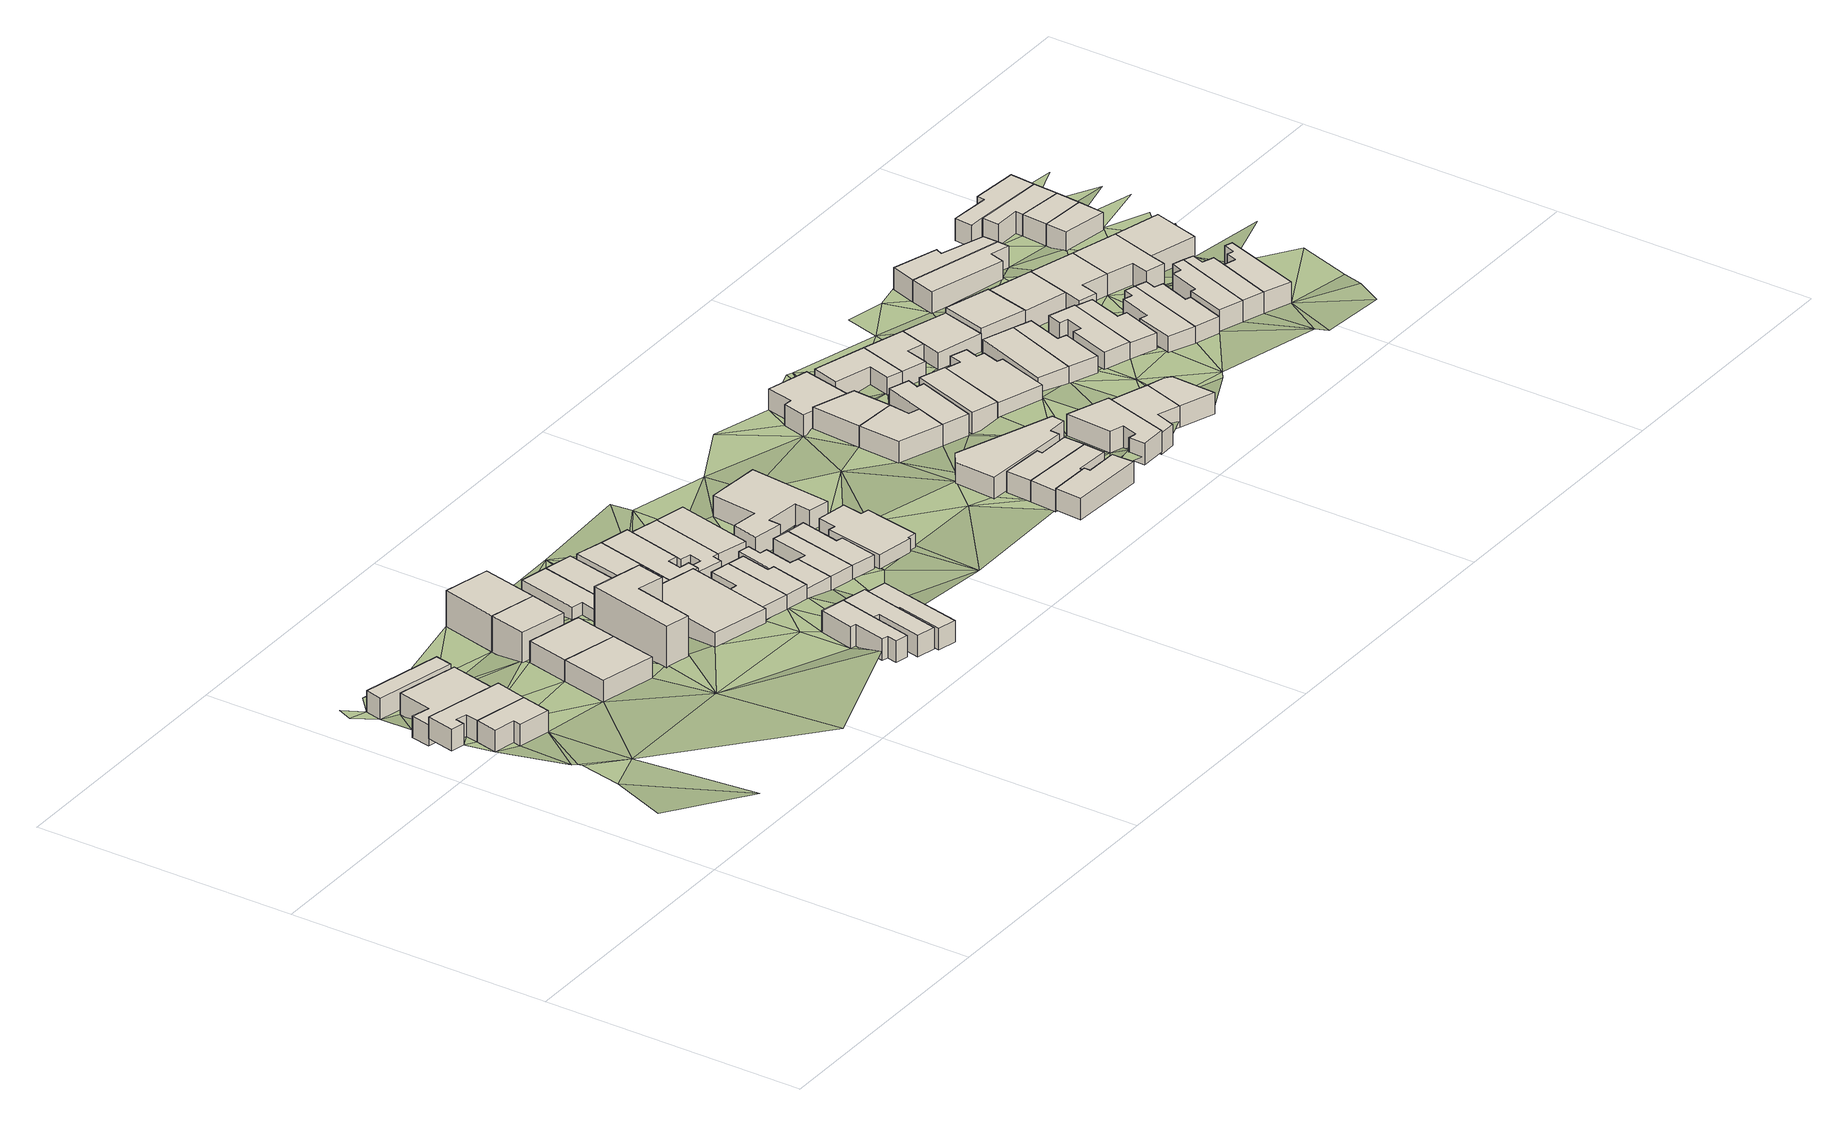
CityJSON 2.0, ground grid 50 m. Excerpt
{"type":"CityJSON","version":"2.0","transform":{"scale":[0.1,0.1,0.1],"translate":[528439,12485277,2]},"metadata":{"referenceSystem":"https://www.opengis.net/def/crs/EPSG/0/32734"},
"CityObjects":{
"building1":{"type":"Building","attributes":{"address":"Victoria Walk Woodstock 7915 Cape Town","building":"house","building:levels":1,"building_height":4.1,"plus_code":"4FRW3C9X+QFF","ground_height":21.72,"roof_height":25.82},"geometry":[{"type":"Solid","lod":"1","boundaries":[[[[0,1,2,3]],[[1,4,5,2]],[[4,6,7,5]],[[6,8,9,7]],[[8,10,11,9]],[[10,0,3,11]],[[3,2,5,7,9,11]],[[10,8,6,4,1,0]]]]}]},
"building2":{"type":"Building","attributes":{"address":"14 Victoria Walk Woodstock 7915 Cape Town","building":"house","building:levels":1,"building_height":4.1,"plus_code":"4FRW3C9X+QFV","ground_height":21.72,"roof_height":25.82},"geometry":[{"type":"Solid","lod":"1","boundaries":[[[[12,13,14,15]],[[13,16,17,14]],[[16,18,19,17]],[[18,20,21,19]],[[20,22,23,21]],[[22,0,3,23]],[[0,10,11,3]],[[10,12,15,11]],[[15,14,17,19,21,23,3,11]],[[10,0,22,20,18,16,13,12]]]]}]},
"building3":{"type":"Building","attributes":{"address":"12 Victoria Walk Woodstock 7915 Cape Town","building":"house","building:levels":1,"building_height":4.1,"plus_code":"4FRW3C9X+RFG","ground_height":20.21,"roof_height":24.31},"geometry":[{"type":"Solid","lod":"1","boundaries":[[[[24,25,26,27]],[[25,28,29,26]],[[28,30,31,29]],[[30,32,33,31]],[[32,34,35,33]],[[34,24,27,35]],[[27,26,29,31,33,35]],[[34,32,30,28,25,24]]]]}]},
"building4":{"type":"Building","attributes":{"building":"garage","building:levels":1,"building_height":4.1,"plus_code":"4FRW3C9X+VF4","ground_height":20.21,"roof_height":24.31},"geometry":[{"type":"Solid","lod":"1","boundaries":[[[[36,37,38,39]],[[37,40,41,38]],[[40,42,43,41]],[[42,36,39,43]],[[39,38,41,43]],[[42,40,37,36]]]]}]},
"building5":{"type":"Building","attributes":{"address":"15 Victoria Walk Woodstock Cape Town","building":"house","building:levels":1,"building_height":4.1,"plus_code":"4FRW3C9X+QH7","ground_height":21.55,"roof_height":25.65},"geometry":[{"type":"Solid","lod":"1","boundaries":[[[[44,45,46,47]],[[45,48,49,46]],[[48,50,51,49]],[[50,44,47,51]],[[47,46,49,51]],[[50,48,45,44]]]]}]},
"building6":{"type":"Building","attributes":{"address":"13 Victoria Walk Woodstock Cape Town","building":"house","building:levels":1,"building_height":4.1,"plus_code":"4FRW3C9X+QHW","ground_height":21.55,"roof_height":25.65},"geometry":[{"type":"Solid","lod":"1","boundaries":[[[[45,44,47,46]],[[44,52,53,47]],[[52,54,55,53]],[[54,45,46,55]],[[46,47,53,55]],[[54,52,44,45]]]]}]},
"building7":{"type":"Building","attributes":{"address":"11 Victoria Walk Woodstock Cape Town","building":"house","building:levels":2,"building_height":6.9,"plus_code":"4FRW3C9X+RHG","ground_height":20.07,"roof_height":26.97},"geometry":[{"type":"Solid","lod":"1","boundaries":[[[[56,57,58,59]],[[57,60,61,58]],[[60,62,63,61]],[[62,56,59,63]],[[59,58,61,63]],[[62,60,57,56]]]]}]},
"building8":{"type":"Building","attributes":{"address":"9 Victoria Walk Woodstock Cape Town","building":"house","building:levels":2,"building_height":6.9,"plus_code":"4FRW3C9X+VH5","ground_height":20.07,"roof_height":26.97},"geometry":[{"type":"Solid","lod":"1","boundaries":[[[[57,56,59,58]],[[56,64,65,59]],[[64,66,67,65]],[[66,57,58,67]],[[58,59,65,67]],[[66,64,56,57]]]]}]},
"building9":{"type":"Building","attributes":{"building":"yes","building:levels":3,"building_height":9.7,"plus_code":"4FRW3C9X+QJ2","ground_height":20.78,"roof_height":30.48},"geometry":[{"type":"Solid","lod":"1","boundaries":[[[[68,69,70,71]],[[69,72,73,70]],[[72,74,75,73]],[[74,76,77,75]],[[76,78,79,77]],[[78,68,71,79]],[[71,70,73,75,77,79]],[[78,76,74,72,69,68]]]]}]},
"building10":{"type":"Building","attributes":{"address":"18 Clarence Street Woodstock Cape Town","building":"house","building:levels":1,"building_height":4.1,"plus_code":"4FRW3C9X+RJQ","ground_height":19.46,"roof_height":23.56},"geometry":[{"type":"Solid","lod":"1","boundaries":[[[[80,81,82,83]],[[81,84,85,82]],[[84,86,87,85]],[[86,88,89,87]],[[88,90,91,89]],[[90,80,83,91]],[[83,82,85,87,89,91]],[[90,88,86,84,81,80]]]]}]},
"building11":{"type":"Building","attributes":{"address":"32 Barton Street Woodstock Cape Town","building":"house","building:levels":1,"building_height":4.1,"plus_code":"4FRW3C9X+MP2","ground_height":22.44,"roof_height":26.54},"geometry":[{"type":"Solid","lod":"1","boundaries":[[[[92,93,94,95]],[[93,96,97,94]],[[96,98,99,97]],[[98,100,101,99]],[[100,102,103,101]],[[102,104,105,103]],[[104,106,107,105]],[[106,108,109,107]],[[108,92,95,109]],[[95,94,97,99,101,103,105,107,109]],[[108,106,104,102,100,98,96,93,92]]]]}]},
"building12":{"type":"Building","attributes":{"building":"yes","building:levels":1,"building_height":4.1,"plus_code":"4FRW3C9X+QM8","ground_height":20.78,"roof_height":24.88},"geometry":[{"type":"Solid","lod":"1","boundaries":[[[[110,111,112,113]],[[111,114,115,112]],[[114,116,117,115]],[[116,118,119,117]],[[118,120,121,119]],[[120,110,113,121]],[[113,112,115,117,119,121]],[[120,118,116,114,111,110]]]]}]},
"building13":{"type":"Building","attributes":{"address":"34 Barton Street Woodstock Cape Town","building":"house","building:levels":1,"building_height":4.1,"plus_code":"4FRW3C9X+JPM","ground_height":22.44,"roof_height":26.54},"geometry":[{"type":"Solid","lod":"1","boundaries":[[[[122,92,95,123]],[[92,108,109,95]],[[108,124,125,109]],[[124,126,127,125]],[[126,128,129,127]],[[128,130,131,129]],[[130,122,123,131]],[[123,95,109,125,127,129,131]],[[130,128,126,124,108,92,122]]]]}]},
"building14":{"type":"Building","attributes":{"address":"16 Clarence Street Woodstock Cape Town","building":"house","building:levels":1,"building_height":4.1,"plus_code":"4FRW3C9X+RMF","ground_height":19.46,"roof_height":23.56},"geometry":[{"type":"Solid","lod":"1","boundaries":[[[[80,90,91,83]],[[90,132,133,91]],[[132,134,135,133]],[[134,136,137,135]],[[136,138,139,137]],[[138,80,83,139]],[[83,91,133,135,137,139]],[[138,136,134,132,90,80]]]]}]},
"building15":{"type":"Building","attributes":{"address":"23 Barton Street Woodstock Cape Town","building":"house","building:levels":1,"building_height":4.1,"plus_code":"4FRW3C9X+PPJ","ground_height":20.78,"roof_height":24.88},"geometry":[{"type":"Solid","lod":"1","boundaries":[[[[140,141,142,143]],[[141,144,145,142]],[[144,110,113,145]],[[110,120,121,113]],[[120,146,147,121]],[[146,140,143,147]],[[143,142,145,113,121,147]],[[146,120,110,144,141,140]]]]}]},
"building16":{"type":"Building","attributes":{"address":"36 Barton Street Woodstock Cape Town","building":"house","building:levels":1,"building_height":4.1,"plus_code":"4FRW3C9X+JPG","ground_height":21.69,"roof_height":25.79},"geometry":[{"type":"Solid","lod":"1","boundaries":[[[[148,149,150,151]],[[149,152,153,150]],[[152,154,155,153]],[[154,156,157,155]],[[156,158,159,157]],[[158,148,151,159]],[[151,150,153,155,157,159]],[[158,156,154,152,149,148]]]]}]},
"building17":{"type":"Building","attributes":{"address":"14 Clarence Street Woodstock Cape Town","building":"house","building:levels":1,"building_height":4.1,"plus_code":"4FRW3C9X+RMH","ground_height":19.46,"roof_height":23.56},"geometry":[{"type":"Solid","lod":"1","boundaries":[[[[160,161,162,163]],[[161,164,165,162]],[[164,166,167,165]],[[166,168,169,167]],[[168,170,171,169]],[[170,172,173,171]],[[172,174,175,173]],[[174,160,163,175]],[[163,162,165,167,169,171,173,175]],[[174,172,170,168,166,164,161,160]]]]}]},
"building18":{"type":"Building","attributes":{"address":"25 Barton Street Woodstock Cape Town","building":"house","building:levels":1,"building_height":4.1,"plus_code":"4FRW3C9X+PPG","ground_height":20.78,"roof_height":24.88},"geometry":[{"type":"Solid","lod":"1","boundaries":[[[[176,177,178,179]],[[177,180,181,178]],[[180,140,143,181]],[[140,146,147,143]],[[146,182,183,147]],[[182,176,179,183]],[[179,178,181,143,147,183]],[[182,146,140,180,177,176]]]]}]},
"building19":{"type":"Building","attributes":{"address":"12 Clarence Street Woodstock Cape Town","building":"house","building:levels":1,"building_height":4.1,"plus_code":"4FRW3C9X+RP7","ground_height":19.46,"roof_height":23.56},"geometry":[{"type":"Solid","lod":"1","boundaries":[[[[160,174,175,163]],[[174,184,185,175]],[[184,186,187,185]],[[186,188,189,187]],[[188,190,191,189]],[[190,192,193,191]],[[192,194,195,193]],[[194,160,163,195]],[[163,175,185,187,189,191,193,195]],[[194,192,190,188,186,184,174,160]]]]}]},
"building20":{"type":"Building","attributes":{"address":"27 Barton Street Woodstock Cape Town","building":"house","building:levels":1,"building_height":4.1,"plus_code":"4FRW3C9X+PPQ","ground_height":19.94,"roof_height":24.04},"geometry":[{"type":"Solid","lod":"1","boundaries":[[[[196,197,198,199]],[[197,200,201,198]],[[200,202,203,201]],[[202,204,205,203]],[[204,206,207,205]],[[206,208,209,207]],[[208,210,211,209]],[[210,212,213,211]],[[212,196,199,213]],[[199,198,201,203,205,207,209,211,213]],[[212,210,208,206,204,202,200,197,196]]]]}]},
"building21":{"type":"Building","attributes":{"address":"10 Clarence Street Woodstock Cape Town","building":"house","building:levels":1,"building_height":4.1,"plus_code":"4FRW3C9X+RP9","ground_height":18.64,"roof_height":22.74},"geometry":[{"type":"Solid","lod":"1","boundaries":[[[[214,215,216,217]],[[215,218,219,216]],[[218,220,221,219]],[[220,222,223,221]],[[222,224,225,223]],[[224,226,227,225]],[[226,228,229,227]],[[228,230,231,229]],[[230,232,233,231]],[[232,214,217,233]],[[217,216,219,221,223,225,227,229,231,233]],[[232,230,228,226,224,222,220,218,215,214]]]]}]},
"building22":{"type":"Building","attributes":{"address":"29 Barton Street Woodstock Cape Town","building":"house","building:levels":1,"building_height":4.1,"plus_code":"4FRW3C9X+PQ7","ground_height":19.94,"roof_height":24.04},"geometry":[{"type":"Solid","lod":"1","boundaries":[[[[234,235,236,237]],[[235,238,239,236]],[[238,196,199,239]],[[196,212,213,199]],[[212,240,241,213]],[[240,234,237,241]],[[237,236,239,199,213,241]],[[240,212,196,238,235,234]]]]}]},
"building23":{"type":"Building","attributes":{"address":"31 Barton Street Woodstock Cape Town","building":"house","building:levels":1,"building_height":4.1,"plus_code":"4FRW3C9X+PQQ","ground_height":19.94,"roof_height":24.04},"geometry":[{"type":"Solid","lod":"1","boundaries":[[[[234,240,241,237]],[[240,242,243,241]],[[242,244,245,243]],[[244,246,247,245]],[[246,248,249,247]],[[248,234,237,249]],[[237,241,243,245,247,249]],[[248,246,244,242,240,234]]]]}]},
"building24":{"type":"Building","attributes":{"address":"8 Clarence Street Woodstock Cape Town","building":"house","building:levels":1,"building_height":4.1,"plus_code":"4FRW3C9X+RQ3","ground_height":18.64,"roof_height":22.74},"geometry":[{"type":"Solid","lod":"1","boundaries":[[[[214,232,233,217]],[[232,250,251,233]],[[250,252,253,251]],[[252,214,217,253]],[[217,233,251,253]],[[252,250,232,214]]]]}]},
"building25":{"type":"Building","attributes":{"address":"12 Mountain Road Woodstock Cape Town","building":"house","building:levels":1,"building_height":4.1,"plus_code":"4FRW3C9X+PR3","ground_height":19.94,"roof_height":24.04},"geometry":[{"type":"Solid","lod":"1","boundaries":[[[[254,255,256,257]],[[255,258,259,256]],[[258,260,261,259]],[[260,262,263,261]],[[262,264,265,263]],[[264,266,267,265]],[[266,268,269,267]],[[268,270,271,269]],[[270,272,273,271]],[[272,254,257,273]],[[257,256,259,261,263,265,267,269,271,273]],[[272,270,268,266,264,262,260,258,255,254]]]]}]},
"building26":{"type":"Building","attributes":{"address":"6 Clarence Street Woodstock Cape Town","building":"house","building:levels":1,"building_height":4.1,"plus_code":"4FRW3C9X+QRM","ground_height":19.94,"roof_height":24.04},"geometry":[{"type":"Solid","lod":"1","boundaries":[[[[274,275,276,277]],[[275,278,279,276]],[[278,280,281,279]],[[280,282,283,281]],[[282,284,285,283]],[[284,286,287,285]],[[286,288,289,287]],[[288,290,291,289]],[[290,292,293,291]],[[292,274,277,293]],[[277,276,279,281,283,285,287,289,291,293]],[[292,290,288,286,284,282,280,278,275,274]]]]}]},
"building27":{"type":"Building","attributes":{"address":"31 Mountain Road Woodstock Cape Town","building":"house","building:levels":1,"building_height":4.1,"plus_code":"4FRW3C9X+JXC","ground_height":21.46,"roof_height":25.56},"geometry":[{"type":"Solid","lod":"1","boundaries":[[[[294,295,296,297]],[[295,298,299,296]],[[298,300,301,299]],[[300,302,303,301]],[[302,304,305,303]],[[304,294,297,305]],[[297,296,299,301,303,305]],[[304,302,300,298,295,294]]]]}]},
"building28":{"type":"Building","attributes":{"address":"29 Mountain Road Woodstock Cape Town","building":"house","building:levels":1,"building_height":4.1,"plus_code":"4FRW3C9X+JXV","ground_height":21.05,"roof_height":25.15},"geometry":[{"type":"Solid","lod":"1","boundaries":[[[[306,307,308,309]],[[307,310,311,308]],[[310,312,313,311]],[[312,314,315,313]],[[314,316,317,315]],[[316,306,309,317]],[[309,308,311,313,315,317]],[[316,314,312,310,307,306]]]]}]},
"building29":{"type":"Building","attributes":{"address":"27 Mountain Road Woodstock Cape Town","building":"house","building:levels":1,"building_height":4.1,"plus_code":"4FRW3C9X+MX7","ground_height":21.05,"roof_height":25.15},"geometry":[{"type":"Solid","lod":"1","boundaries":[[[[316,314,315,317]],[[314,318,319,315]],[[318,320,321,319]],[[320,322,323,321]],[[322,324,325,323]],[[324,316,317,325]],[[317,315,319,321,323,325]],[[324,322,320,318,314,316]]]]}]},
"building30":{"type":"Building","attributes":{"address":"25 Mountain Road Woodstock Cape Town","building":"retail","building:levels":1,"building_height":4.1,"plus_code":"4FRW3C9X+MXR","ground_height":21.05,"roof_height":25.15},"geometry":[{"type":"Solid","lod":"1","boundaries":[[[[326,327,328,329]],[[327,330,331,328]],[[330,332,333,331]],[[332,334,335,333]],[[334,336,337,335]],[[336,338,339,337]],[[338,326,329,339]],[[329,328,331,333,335,337,339]],[[338,336,334,332,330,327,326]]]]}]},
"building31":{"type":"Building","attributes":{"building":"house","building:levels":1,"building_height":4.1,"plus_code":"4FRW3C9X+QX2","ground_height":19.54,"roof_height":23.64},"geometry":[{"type":"Solid","lod":"1","boundaries":[[[[340,341,342,343]],[[341,344,345,342]],[[344,346,347,345]],[[346,348,349,347]],[[348,350,351,349]],[[350,340,343,351]],[[343,342,345,347,349,351]],[[350,348,346,344,341,340]]]]}]},
"building32":{"type":"Building","attributes":{"address":"15 Mountain Road Woodstock Cape Town","building":"house","building:levels":1,"building_height":4.1,"plus_code":"4FRW3C9X+QXR","ground_height":19.54,"roof_height":23.64},"geometry":[{"type":"Solid","lod":"1","boundaries":[[[[344,352,353,345]],[[352,354,355,353]],[[354,346,347,355]],[[346,344,345,347]],[[345,353,355,347]],[[346,354,352,344]]]]}]},
"building33":{"type":"Building","attributes":{"address":"13 Mountain Road Woodstock Cape Town","building":"house","building:levels":1,"building_height":4.1,"plus_code":"4FRW3C9X+RXF","ground_height":18.32,"roof_height":22.42},"geometry":[{"type":"Solid","lod":"1","boundaries":[[[[356,357,358,359]],[[357,360,361,358]],[[360,362,363,361]],[[362,364,365,363]],[[364,366,367,365]],[[366,356,359,367]],[[359,358,361,363,365,367]],[[366,364,362,360,357,356]]]]}]},
"building34":{"type":"Building","attributes":{"address":"Cape Town","building":"house","building:levels":1,"building_height":4.1,"plus_code":"4FRW3F92+Q26","ground_height":19.54,"roof_height":23.64},"geometry":[{"type":"Solid","lod":"1","boundaries":[[[[350,368,369,351]],[[368,370,371,369]],[[370,372,373,371]],[[372,374,375,373]],[[374,376,377,375]],[[376,340,343,377]],[[340,350,351,343]],[[351,369,371,373,375,377,343]],[[340,376,374,372,370,368,350]]]]}]},
"building35":{"type":"Building","attributes":{"address":"12 Dundonald Street Woodstock Cape Town","building":"house","building:levels":1,"building_height":4.1,"plus_code":"4FRW3F92+M25","ground_height":21.05,"roof_height":25.15},"geometry":[{"type":"Solid","lod":"1","boundaries":[[[[378,379,380,381]],[[379,382,383,380]],[[382,384,385,383]],[[384,386,387,385]],[[386,388,389,387]],[[388,390,391,389]],[[390,392,393,391]],[[392,378,381,393]],[[381,380,383,385,387,389,391,393]],[[392,390,388,386,384,382,379,378]]]]}]},
"building36":{"type":"Building","attributes":{"address":"Cape Town","building":"house","building:levels":1,"building_height":4.1,"plus_code":"4FRW3F92+Q23","ground_height":19.54,"roof_height":23.64},"geometry":[{"type":"Solid","lod":"1","boundaries":[[[[394,395,396,397]],[[395,398,399,396]],[[398,400,401,399]],[[400,394,397,401]],[[397,396,399,401]],[[400,398,395,394]]]]}]},
"building37":{"type":"Building","attributes":{"address":"14 Dundonald Street Woodstock Cape Town","building":"house","building:levels":1,"building_height":4.1,"plus_code":"4FRW3F92+J3V","ground_height":20.57,"roof_height":24.67},"geometry":[{"type":"Solid","lod":"1","boundaries":[[[[402,403,404,405]],[[403,406,407,404]],[[406,408,409,407]],[[408,410,411,409]],[[410,412,413,411]],[[412,402,405,413]],[[405,404,407,409,411,413]],[[412,410,408,406,403,402]]]]}]},
"building38":{"type":"Building","attributes":{"address":"15 Carey Street Woodstock Cape Town","building":"house","building:levels":1,"building_height":4.1,"plus_code":"4FRW3F92+R2F","ground_height":18.37,"roof_height":22.47},"geometry":[{"type":"Solid","lod":"1","boundaries":[[[[414,415,416,417]],[[415,418,419,416]],[[418,420,421,419]],[[420,422,423,421]],[[422,424,425,423]],[[424,414,417,425]],[[417,416,419,421,423,425]],[[424,422,420,418,415,414]]]]}]},
"building39":{"type":"Building","attributes":{"address":"Cape Town","building":"house","building:levels":1,"building_height":4.1,"plus_code":"4FRW3F92+P2Q","ground_height":19.34,"roof_height":23.44},"geometry":[{"type":"Solid","lod":"1","boundaries":[[[[426,427,428,429]],[[427,430,431,428]],[[430,432,433,431]],[[432,434,435,433]],[[434,436,437,435]],[[436,438,439,437]],[[438,440,441,439]],[[440,442,443,441]],[[442,444,445,443]],[[444,426,429,445]],[[429,428,431,433,435,437,439,441,443,445]],[[444,442,440,438,436,434,432,430,427,426]]]]}]},
"building40":{"type":"Building","attributes":{"address":"16 Dundonald Street Woodstock Cape Town","building":"house","building:levels":1,"building_height":4.1,"plus_code":"4FRW3F92+J3X","ground_height":20.57,"roof_height":24.67},"geometry":[{"type":"Solid","lod":"1","boundaries":[[[[412,410,411,413]],[[410,446,447,411]],[[446,448,449,447]],[[448,450,451,449]],[[450,412,413,451]],[[413,411,447,449,451]],[[450,448,446,410,412]]]]}]},
"building41":{"type":"Building","attributes":{"address":"13 Carey Street Woodstock Cape Town","building":"house","building:levels":1,"building_height":4.1,"plus_code":"4FRW3F92+R36","ground_height":18.31,"roof_height":22.41},"geometry":[{"type":"Solid","lod":"1","boundaries":[[[[452,414,417,453]],[[414,424,425,417]],[[424,454,455,425]],[[454,456,457,455]],[[456,458,459,457]],[[458,452,453,459]],[[453,417,425,455,457,459]],[[458,456,454,424,414,452]]]]}]},
"building42":{"type":"Building","attributes":{"address":"Dundonald Street Woodstock Cape Town","building":"house","building:levels":1,"building_height":4.1,"plus_code":"4FRW3F92+P3X","ground_height":19.34,"roof_height":23.44},"geometry":[{"type":"Solid","lod":"1","boundaries":[[[[460,461,462,463]],[[461,464,465,462]],[[464,466,467,465]],[[466,460,463,467]],[[463,462,465,467]],[[466,464,461,460]]]]}]},
"building43":{"type":"Building","attributes":{"address":"11 Carey Street Woodstock Cape Town","building":"house","building:levels":1,"building_height":4.1,"plus_code":"4FRW3F92+Q3X","ground_height":18.31,"roof_height":22.41},"geometry":[{"type":"Solid","lod":"1","boundaries":[[[[468,452,453,469]],[[452,458,459,453]],[[458,470,471,459]],[[470,472,473,471]],[[472,468,469,473]],[[469,453,459,471,473]],[[472,470,458,452,468]]]]}]},
"building44":{"type":"Building","attributes":{"address":"Dundonald Street Woodstock Cape Town","building":"house","building:levels":1,"building_height":4.1,"plus_code":"4FRW3F92+P4M","ground_height":19.34,"roof_height":23.44},"geometry":[{"type":"Solid","lod":"1","boundaries":[[[[466,474,475,467]],[[474,476,477,475]],[[476,478,479,477]],[[478,480,481,479]],[[480,460,463,481]],[[460,466,467,463]],[[467,475,477,479,481,463]],[[460,480,478,476,474,466]]]]}]},
"building45":{"type":"Building","attributes":{"address":"17 Dundonald Street Woodstock Cape Town","building":"house","building:levels":1,"building_height":4.1,"plus_code":"4FRW3F92+P49","ground_height":19.34,"roof_height":23.44},"geometry":[{"type":"Solid","lod":"1","boundaries":[[[[482,483,484,485]],[[483,486,487,484]],[[486,488,489,487]],[[488,490,491,489]],[[490,492,493,491]],[[492,494,495,493]],[[494,496,497,495]],[[496,482,485,497]],[[485,484,487,489,491,493,495,497]],[[496,494,492,490,488,486,483,482]]]]}]},
"building46":{"type":"Building","attributes":{"address":"9 Carey Street Woodstock Cape Town","building":"house","building:levels":1,"building_height":4.1,"plus_code":"4FRW3F92+Q4W","ground_height":19.34,"roof_height":23.44},"geometry":[{"type":"Solid","lod":"1","boundaries":[[[[498,499,500,501]],[[499,502,503,500]],[[502,504,505,503]],[[504,498,501,505]],[[501,500,503,505]],[[504,502,499,498]]]]}]},
"building47":{"type":"Building","attributes":{"address":"19 Dundonald Street Woodstock Cape Town","building":"house","building:levels":1,"building_height":4.1,"plus_code":"4FRW3F92+P5F","ground_height":19.14,"roof_height":23.24},"geometry":[{"type":"Solid","lod":"1","boundaries":[[[[506,507,508,509]],[[507,510,511,508]],[[510,512,513,511]],[[512,514,515,513]],[[514,516,517,515]],[[516,506,509,517]],[[509,508,511,513,515,517]],[[516,514,512,510,507,506]]]]}]},
"building48":{"type":"Building","attributes":{"address":"21 Dundonald Street Woodstock Cape Town","building":"house","building:levels":1,"building_height":4.1,"plus_code":"4FRW3F92+M5W","ground_height":19.14,"roof_height":23.24},"geometry":[{"type":"Solid","lod":"1","boundaries":[[[[518,519,520,521]],[[519,522,523,520]],[[522,524,525,523]],[[524,526,527,525]],[[526,528,529,527]],[[528,530,531,529]],[[530,532,533,531]],[[532,518,521,533]],[[521,520,523,525,527,529,531,533]],[[532,530,528,526,524,522,519,518]]]]}]},
"building49":{"type":"Building","attributes":{"address":"7 Carey Street Woodstock Cape Town","building":"house","building:levels":1,"building_height":4.1,"plus_code":"4FRW3F92+Q5M","ground_height":19.14,"roof_height":23.24},"geometry":[{"type":"Solid","lod":"1","boundaries":[[[[534,535,536,537]],[[535,538,539,536]],[[538,540,541,539]],[[540,534,537,541]],[[537,536,539,541]],[[540,538,535,534]]]]}]},
"building50":{"type":"Building","attributes":{"address":"23 Dundonald Street Woodstock Cape Town","building":"house","building:levels":1,"building_height":4.1,"plus_code":"4FRW3F92+P62","ground_height":19.14,"roof_height":23.24},"geometry":[{"type":"Solid","lod":"1","boundaries":[[[[542,543,544,545]],[[543,546,547,544]],[[546,548,549,547]],[[548,550,551,549]],[[550,518,521,551]],[[518,532,533,521]],[[532,552,553,533]],[[552,542,545,553]],[[545,544,547,549,551,521,533,553]],[[552,532,518,550,548,546,543,542]]]]}]},
"building51":{"type":"Building","attributes":{"address":"13 Rhodesia Square Woodstock Cape Town","building":"house","building:levels":1,"building_height":4.1,"plus_code":"4FRW3F92+R5J","ground_height":18.18,"roof_height":22.28},"geometry":[{"type":"Solid","lod":"1","boundaries":[[[[554,555,556,557]],[[555,558,559,556]],[[558,560,561,559]],[[560,562,563,561]],[[562,564,565,563]],[[564,554,557,565]],[[557,556,559,561,563,565]],[[564,562,560,558,555,554]]]]}]},
"building52":{"type":"Building","attributes":{"address":"5 Carey Street Woodstock Cape Town","building":"house","building:levels":1,"building_height":4.1,"plus_code":"4FRW3F92+Q6C","ground_height":19.14,"roof_height":23.24},"geometry":[{"type":"Solid","lod":"1","boundaries":[[[[566,534,537,567]],[[534,540,541,537]],[[540,568,569,541]],[[568,570,571,569]],[[570,572,573,571]],[[572,574,575,573]],[[574,566,567,575]],[[567,537,541,569,571,573,575]],[[574,572,570,568,540,534,566]]]]}]},
"building53":{"type":"Building","attributes":{"address":"11 Rhodesia Square Woodstock Cape Town","building":"house","building:levels":1,"building_height":4.1,"plus_code":"4FRW3F92+R5W","ground_height":18.18,"roof_height":22.28},"geometry":[{"type":"Solid","lod":"1","boundaries":[[[[554,564,565,557]],[[564,576,577,565]],[[576,578,579,577]],[[578,580,581,579]],[[580,582,583,581]],[[582,554,557,583]],[[557,565,577,579,581,583]],[[582,580,578,576,564,554]]]]}]},
"building54":{"type":"Building","attributes":{"address":"25 Dundonald Street Woodstock Cape Town","building":"house","building:levels":1,"building_height":4.1,"plus_code":"4FRW3F92+M6M","ground_height":20.37,"roof_height":24.47},"geometry":[{"type":"Solid","lod":"1","boundaries":[[[[584,585,586,587]],[[585,588,589,586]],[[588,590,591,589]],[[590,592,593,591]],[[592,594,595,593]],[[594,596,597,595]],[[596,598,599,597]],[[598,584,587,599]],[[587,586,589,591,593,595,597,599]],[[598,596,594,592,590,588,585,584]]]]}]},
"building55":{"type":"Building","attributes":{"address":"27 Dundonald Street Woodstock Cape Town","building":"house","building:levels":1,"building_height":4.1,"plus_code":"4FRW3F92+M6H","ground_height":20.37,"roof_height":24.47},"geometry":[{"type":"Solid","lod":"1","boundaries":[[[[600,601,602,603]],[[601,604,605,602]],[[604,606,607,605]],[[606,584,587,607]],[[584,598,599,587]],[[598,608,609,599]],[[608,600,603,609]],[[603,602,605,607,587,599,609]],[[608,598,584,606,604,601,600]]]]}]},
"building56":{"type":"Building","attributes":{"address":"3 Carey Street Woodstock Cape Town","building":"house","building:levels":1,"building_height":4.1,"plus_code":"4FRW3F92+Q69","ground_height":19.14,"roof_height":23.24},"geometry":[{"type":"Solid","lod":"1","boundaries":[[[[610,566,567,611]],[[566,574,575,567]],[[574,612,613,575]],[[612,614,615,613]],[[614,616,617,615]],[[616,618,619,617]],[[618,610,611,619]],[[611,567,575,613,615,617,619]],[[618,616,614,612,574,566,610]]]]}]},
"building57":{"type":"Building","attributes":{"address":"29 Dundonald Street Woodstock Cape Town","building":"house","building:levels":1,"building_height":4.1,"plus_code":"4FRW3F92+M7F","ground_height":20.37,"roof_height":24.47},"geometry":[{"type":"Solid","lod":"1","boundaries":[[[[600,608,609,603]],[[608,620,621,609]],[[620,622,623,621]],[[622,624,625,623]],[[624,626,627,625]],[[626,628,629,627]],[[628,630,631,629]],[[630,600,603,631]],[[603,609,621,623,625,627,629,631]],[[630,628,626,624,622,620,608,600]]]]}]},
"building58":{"type":"Building","attributes":{"address":"1 Carey Street Woodstock Cape Town","building":"house","building:levels":1,"building_height":4.1,"plus_code":"4FRW3F92+Q74","ground_height":19.14,"roof_height":23.24},"geometry":[{"type":"Solid","lod":"1","boundaries":[[[[610,618,619,611]],[[618,632,633,619]],[[632,634,635,633]],[[634,610,611,635]],[[611,619,633,635]],[[634,632,618,610]]]]}]},
"building59":{"type":"Building","attributes":{"address":"12 Altona Grove Woodstock Cape Town","building":"house","building:levels":1,"building_height":4.1,"plus_code":"4FRW3F92+R73","ground_height":18.18,"roof_height":22.28},"geometry":[{"type":"Solid","lod":"1","boundaries":[[[[636,637,638,639]],[[637,640,641,638]],[[640,642,643,641]],[[642,636,639,643]],[[639,638,641,643]],[[642,640,637,636]]]]}]},
"building60":{"type":"Building","attributes":{"address":"6 Altona Grove Woodstock Cape Town","building":"house","building:levels":1,"building_height":4.1,"plus_code":"4FRW3F92+R7V","ground_height":18.18,"roof_height":22.28},"geometry":[{"type":"Solid","lod":"1","boundaries":[[[[644,645,646,647]],[[645,648,649,646]],[[648,650,651,649]],[[650,652,653,651]],[[652,654,655,653]],[[654,644,647,655]],[[647,646,649,651,653,655]],[[654,652,650,648,645,644]]]]}]},
"building61":{"type":"Building","attributes":{"address":"4 Altona Grove Woodstock Cape Town","building":"house","building:levels":1,"building_height":4.1,"plus_code":"4FRW3F92+V72","ground_height":18.18,"roof_height":22.28},"geometry":[{"type":"Solid","lod":"1","boundaries":[[[[656,657,658,659]],[[657,660,661,658]],[[660,662,663,661]],[[662,664,665,663]],[[664,645,646,665]],[[645,644,647,646]],[[644,656,659,647]],[[659,658,661,663,665,646,647]],[[644,645,664,662,660,657,656]]]]}]},
"building62":{"type":"Building","attributes":{"address":"8 Altona Grove Woodstock Cape Town","building":"house","building:levels":1,"building_height":4.1,"plus_code":"4FRW3F92+R7G","ground_height":18.18,"roof_height":22.28},"geometry":[{"type":"Solid","lod":"1","boundaries":[[[[654,652,653,655]],[[652,637,638,653]],[[637,636,639,638]],[[636,654,655,639]],[[655,653,638,639]],[[636,637,652,654]]]]}]},
"terrain1":{"type":"TINRelief","geometry":[{"type":"CompositeSurface","lod":"1","boundaries":[[[666,667,668]],[[668,669,666]],[[666,669,670]],[[670,669,671]],[[672,6,1]],[[18,1,0]],[[8,672,671]],[[22,20,18]],[[22,18,0]],[[6,4,1]],[[669,8,671]],[[6,672,8]],[[673,674,28]],[[673,28,40]],[[37,675,40]],[[676,675,37]],[[669,48,8]],[[28,42,40]],[[10,8,48]],[[36,677,37]],[[678,669,679]],[[48,669,678]],[[28,25,42]],[[12,10,45]],[[36,680,677]],[[10,48,45]],[[681,25,12]],[[45,54,12]],[[42,25,681]],[[681,12,54]],[[36,42,57]],[[50,48,678]],[[66,680,36]],[[42,681,57]],[[50,678,682]],[[678,679,683]],[[57,66,36]],[[684,682,678]],[[681,54,685]],[[50,682,44]],[[678,686,684]],[[685,54,52]],[[682,687,44]],[[52,44,687]],[[686,678,688]],[[683,96,678]],[[52,689,685]],[[689,56,685]],[[688,678,96]],[[52,687,689]],[[684,686,74]],[[74,690,684]],[[689,687,691]],[[691,687,692]],[[56,689,693]],[[689,691,694]],[[64,56,693]],[[76,692,687]],[[74,686,114]],[[96,683,98]],[[686,688,695]],[[114,76,74]],[[96,93,688]],[[692,76,696]],[[76,114,696]],[[108,697,124]],[[114,698,696]],[[699,688,93]],[[700,701,696]],[[688,699,695]],[[698,702,696]],[[696,702,700]],[[703,695,699]],[[704,698,114]],[[705,64,693]],[[92,699,93]],[[706,700,702]],[[130,707,708]],[[709,706,702]],[[709,702,710]],[[711,698,704]],[[704,114,111]],[[693,80,705]],[[161,700,706]],[[92,712,699]],[[141,110,144]],[[704,111,711]],[[122,712,92]],[[138,700,161]],[[110,141,111]],[[158,713,714]],[[80,138,705]],[[711,111,715]],[[111,141,715]],[[716,712,122]],[[705,138,161]],[[140,715,141]],[[122,158,716]],[[717,718,719]],[[719,720,717]],[[705,161,160]],[[140,721,715]],[[722,717,720]],[[180,177,176]],[[722,720,723]],[[180,721,140]],[[714,724,158]],[[158,725,716]],[[722,723,726]],[[176,206,180]],[[194,705,160]],[[722,727,717]],[[721,180,206]],[[728,721,729]],[[729,721,206]],[[158,730,725]],[[194,717,727]],[[731,732,200]],[[206,204,729]],[[733,200,732]],[[200,204,202]],[[730,158,724]],[[734,729,204]],[[200,284,204]],[[733,235,200]],[[735,725,730]],[[284,200,235]],[[284,734,204]],[[705,194,736]],[[735,730,737]],[[284,282,734]],[[738,735,737]],[[286,284,235]],[[739,194,727]],[[730,740,737]],[[724,740,730]],[[235,234,286]],[[272,738,737]],[[282,252,734]],[[727,214,739]],[[272,741,738]],[[234,248,286]],[[741,272,248]],[[740,724,742]],[[736,194,739]],[[278,282,280]],[[252,282,278]],[[272,268,248]],[[214,252,739]],[[272,743,268]],[[742,744,740]],[[290,288,286]],[[290,286,248]],[[248,268,292]],[[292,290,248]],[[724,745,742]],[[274,292,268]],[[274,268,266]],[[746,266,747]],[[278,748,252]],[[748,739,252]],[[746,742,745]],[[304,745,724]],[[278,275,748]],[[266,746,749]],[[749,274,266]],[[274,749,275]],[[745,750,746]],[[749,746,750]],[[304,751,745]],[[752,745,751]],[[750,745,752]],[[753,752,751]],[[748,275,362]],[[749,362,275]],[[753,322,752]],[[749,750,754]],[[754,750,755]],[[748,362,756]],[[757,749,754]],[[758,759,760]],[[312,310,758]],[[752,322,327]],[[749,757,362]],[[350,754,755]],[[312,758,760]],[[320,318,322]],[[362,757,761]],[[756,362,360]],[[755,368,350]],[[322,318,327]],[[312,760,762]],[[384,314,312]],[[356,756,360]],[[334,368,755]],[[760,763,762]],[[318,314,384]],[[384,312,762]],[[761,764,362]],[[332,327,318]],[[327,332,330]],[[357,356,360]],[[332,318,384]],[[344,341,340]],[[761,352,764]],[[384,762,386]],[[386,762,765]],[[332,384,382]],[[400,368,334]],[[340,376,344]],[[334,332,382]],[[352,344,376]],[[400,334,766]],[[400,370,368]],[[764,352,767]],[[366,764,418]],[[352,376,767]],[[334,382,768]],[[418,764,767]],[[400,398,370]],[[334,768,766]],[[769,356,366]],[[372,370,374]],[[376,374,767]],[[415,366,418]],[[374,370,398]],[[770,771,772]],[[768,382,379]],[[773,418,767]],[[774,374,398]],[[775,366,415]],[[767,374,774]],[[775,769,366]],[[395,774,398]],[[414,775,415]],[[776,774,395]],[[768,379,777]],[[777,379,412]],[[395,778,779]],[[432,768,780]],[[776,395,779]],[[780,768,777]],[[776,779,781]],[[781,782,776]],[[779,440,781]],[[434,432,436]],[[780,461,432]],[[775,414,783]],[[438,436,440]],[[784,412,450]],[[781,785,782]],[[784,777,412]],[[450,448,784]],[[461,436,432]],[[440,461,781]],[[461,440,436]],[[786,448,787]],[[788,777,784]],[[452,783,414]],[[502,781,461]],[[789,784,448]],[[784,790,788]],[[789,448,786]],[[476,788,790]],[[790,784,791]],[[461,460,502]],[[499,783,452]],[[492,476,790]],[[502,460,792]],[[784,789,793]],[[793,791,784]],[[478,476,486]],[[792,460,480]],[[486,480,478]],[[492,486,476]],[[502,792,504]],[[488,492,490]],[[492,488,486]],[[794,783,499]],[[795,796,783]],[[480,504,792]],[[793,797,791]],[[480,486,483]],[[480,483,504]],[[789,798,793]],[[794,795,783]],[[793,799,797]],[[794,499,498]],[[798,789,596]],[[483,540,504]],[[799,800,797]],[[483,482,540]],[[801,795,794]],[[800,799,802]],[[596,789,803]],[[804,800,524]],[[805,482,516]],[[805,540,482]],[[806,795,801]],[[524,800,802]],[[524,516,804]],[[570,805,516]],[[498,807,794]],[[516,524,570]],[[570,524,519]],[[519,524,522]],[[596,803,598]],[[498,534,807]],[[570,574,572]],[[574,570,519]],[[598,803,608]],[[808,809,594]],[[518,574,519]],[[590,594,592]],[[620,803,810]],[[550,811,808]],[[594,590,808]],[[518,550,614]],[[574,518,614]],[[608,803,620]],[[550,808,614]],[[534,566,807]],[[808,590,614]],[[574,614,612]],[[580,578,812]],[[560,807,562]],[[614,590,585]],[[810,813,620]],[[590,588,585]],[[812,814,580]],[[566,562,807]],[[616,614,585]],[[578,576,812]],[[616,585,584]],[[606,616,584]],[[616,606,618]],[[604,601,606]],[[815,562,566]],[[564,562,648]],[[664,812,576]],[[816,620,813]],[[648,576,564]],[[600,628,601]],[[630,628,600]],[[664,576,648]],[[817,606,601]],[[815,566,610]],[[817,601,628]],[[562,637,648]],[[606,818,618]],[[815,637,562]],[[816,819,620]],[[817,628,626]],[[648,645,664]],[[817,818,606]],[[820,821,620]],[[652,648,637]],[[820,620,819]],[[817,821,818]],[[652,650,648]],[[610,822,815]],[[822,610,823]],[[824,818,821]],[[823,818,825]],[[822,823,826]],[[822,827,828]],[[829,828,830]],[[829,830,831]],[[832,831,833]]]}]}
},
"vertices":[
[75,515,40],[65,473,40],[65,473,81],[75,515,81],[106,464,40],[106,464,81],[103,449,40],[103,449,81],[165,435,40],[165,435,81],[178,492,40],[178,492,81],
[193,552,40],[40,588,40],[40,588,81],[193,552,81],[28,534,40],[28,534,81],[54,528,40],[54,528,81],[58,545,40],[58,545,81],[79,540,40],[79,540,81],
[193,552,25],[216,654,25],[216,654,66],[193,552,66],[98,682,25],[98,682,66],[83,616,25],[83,616,66],[48,625,25],[48,625,66],[40,588,25],[40,588,66],
[227,696,25],[74,732,25],[74,732,66],[227,696,66],[66,700,25],[66,700,66],[220,664,25],[220,664,66],
[423,478,38],[316,503,38],[316,503,79],[423,478,79],[297,415,38],[297,415,79],[404,389,38],[404,389,79],
[441,559,38],[441,559,79],[335,584,38],[335,584,79],
[439,647,23],[349,668,23],[349,668,92],[439,647,92],[332,597,23],[332,597,92],[422,575,23],[422,575,92],
[463,754,23],[463,754,92],[374,775,23],[374,775,92],
[430,378,31],[477,367,31],[477,367,128],[430,378,128],[504,482,31],[504,482,128],[555,470,31],[555,470,128],[567,523,31],[567,523,128],[469,546,31],[469,546,128],
[570,709,17],[517,721,17],[517,721,58],[570,709,58],[491,604,17],[491,604,58],[512,599,17],[512,599,58],[504,567,17],[504,567,58],[537,560,17],[537,560,58],
[714,219,47],[667,230,47],[667,230,88],[714,219,88],[650,162,47],[650,162,88],[661,159,47],[661,159,88],[647,98,47],[647,98,88],[658,95,47],[658,95,88],[654,75,47],[654,75,88],[679,70,47],[679,70,88],[697,148,47],[697,148,88],
[665,409,31],[685,495,31],[685,495,71],[665,409,71],[574,521,31],[574,521,71],[534,353,31],[534,353,71],[645,326,31],[645,326,71],[647,333,31],[647,333,71],
[762,209,47],[762,209,88],[709,145,47],[709,145,88],[688,55,47],[688,55,88],[724,47,47],[724,47,88],[745,138,47],[745,138,88],
[572,552,17],[572,552,58],[579,584,17],[579,584,58],[599,579,17],[599,579,58],[625,697,17],[625,697,58],
[730,456,31],[692,464,31],[692,464,71],[730,456,71],[679,406,31],[679,406,71],[700,321,31],[700,321,71],
[762,209,40],[745,138,40],[745,138,81],[762,209,81],[755,135,40],[755,135,81],[735,45,40],[735,45,81],[771,37,40],[771,37,81],[807,199,40],[807,199,81],
[688,678,17],[636,692,17],[636,692,58],[688,678,58],[611,577,17],[611,577,58],[629,572,17],[629,572,58],[623,543,17],[623,543,58],[605,548,17],[605,548,58],[600,527,17],[600,527,58],[650,515,17],[650,515,58],
[763,388,31],[750,391,31],[750,391,71],[763,388,71],[763,448,31],[763,448,71],[745,312,31],[745,312,71],
[709,501,17],[709,501,58],[714,523,17],[714,523,58],[694,527,17],[694,527,58],[700,553,17],[700,553,58],[718,549,17],[718,549,58],[746,665,17],[746,665,58],
[816,376,22],[799,380,22],[799,380,63],[816,376,63],[812,435,22],[812,435,63],[798,438,22],[798,438,63],[804,465,22],[804,465,63],[782,470,22],[782,470,63],[763,388,22],[763,388,63],[745,312,22],[745,312,63],[799,300,22],[799,300,63],
[809,649,9],[754,662,9],[754,662,50],[809,649,50],[726,547,9],[726,547,50],[747,542,9],[747,542,50],[741,517,9],[741,517,50],[714,523,9],[714,523,50],[709,501,9],[709,501,50],[759,489,9],[759,489,50],[764,508,9],[764,508,50],[775,505,9],[775,505,50],
[880,438,22],[847,445,22],[847,445,63],[880,438,63],[832,372,22],[832,372,63],[848,290,22],[848,290,63],
[896,279,22],[896,279,63],[912,352,22],[912,352,63],[899,355,22],[899,355,63],[917,432,22],[917,432,63],
[833,490,9],[833,490,50],[867,636,9],[867,636,50],
[900,271,22],[972,258,22],[972,258,63],[900,271,63],[973,263,22],[973,263,63],[989,260,22],[989,260,63],[1009,366,22],[1009,366,63],[993,369,22],[993,369,63],[1000,408,22],[1000,408,63],[942,418,22],[942,418,63],[935,382,22],[935,382,63],[921,385,22],[921,385,63],
[995,436,22],[1011,594,22],[1011,594,63],[995,436,63],[907,603,22],[907,603,63],[897,515,22],[897,515,63],[847,522,22],[847,522,63],[835,471,22],[835,471,63],[891,460,22],[891,460,63],[892,483,22],[892,483,63],[959,476,22],[959,476,63],[955,445,22],[955,445,63],
[1211,82,37],[1356,74,37],[1356,74,78],[1211,82,78],[1356,116,37],[1356,116,78],[1294,118,37],[1294,118,78],[1295,130,37],[1295,130,78],[1214,133,37],[1214,133,78],
[1214,133,33],[1295,130,33],[1295,130,74],[1214,133,74],[1295,138,33],[1295,138,74],[1360,134,33],[1360,134,74],[1363,175,33],[1363,175,74],[1218,185,33],[1218,185,74],
[1364,215,33],[1364,215,74],[1302,218,33],[1302,218,74],[1303,228,33],[1303,228,74],[1221,234,33],[1221,234,74],
[1193,240,33],[1367,227,33],[1367,227,74],[1193,240,74],[1368,245,33],[1368,245,74],[1406,244,33],[1406,244,74],[1408,268,33],[1408,268,74],[1223,336,33],[1223,336,74],[1199,319,33],[1199,319,74],
[1327,476,18],[1306,483,18],[1306,483,59],[1327,476,59],[1311,523,18],[1311,523,59],[1227,528,18],[1227,528,59],[1222,447,18],[1222,447,59],[1307,417,18],[1307,417,59],
[1316,597,18],[1316,597,59],[1235,625,18],[1235,625,59],
[1260,728,6],[1249,677,6],[1249,677,47],[1260,728,47],[1234,679,6],[1234,679,47],[1222,635,6],[1222,635,47],[1317,606,6],[1317,606,47],[1340,706,6],[1340,706,47],
[1358,399,18],[1358,399,59],[1398,514,18],[1398,514,59],[1384,518,18],[1384,518,59],[1392,540,18],[1392,540,59],[1354,553,18],[1354,553,59],
[1469,93,33],[1507,223,33],[1507,223,74],[1469,93,74],[1426,252,33],[1426,252,74],[1420,162,33],[1420,162,74],[1446,154,33],[1446,154,74],[1436,123,33],[1436,123,74],[1421,126,33],[1421,126,74],[1419,94,33],[1419,94,74],
[1416,381,18],[1460,514,18],[1460,514,59],[1416,381,59],[1410,531,18],[1410,531,59],[1365,397,18],[1365,397,59],
[1507,223,28],[1469,93,28],[1469,93,69],[1507,223,69],[1502,94,28],[1502,94,69],[1515,132,28],[1515,132,69],[1557,116,28],[1557,116,69],[1583,197,28],[1583,197,69],
[1455,670,6],[1354,700,6],[1354,700,47],[1455,670,47],[1339,648,6],[1339,648,47],[1409,627,6],[1409,627,47],[1397,585,6],[1397,585,47],[1427,576,6],[1427,576,47],
[1460,514,16],[1416,381,16],[1416,381,57],[1460,514,57],[1505,352,16],[1505,352,57],[1537,451,16],[1537,451,57],[1526,455,16],[1526,455,57],[1536,487,16],[1536,487,57],[1521,492,16],[1521,492,57],[1529,517,16],[1529,517,57],[1497,528,16],[1497,528,57],[1490,504,16],[1490,504,57],
[1624,92,28],[1624,92,69],[1628,178,28],[1628,178,69],[1617,187,28],[1617,187,69],
[1534,646,6],[1534,646,47],[1474,561,6],[1474,561,47],[1486,604,6],[1486,604,47],[1519,595,6],[1519,595,47],
[1630,492,16],[1571,513,16],[1571,513,57],[1630,492,57],[1518,370,16],[1518,370,57],[1577,348,16],[1577,348,57],
[1621,619,6],[1621,619,47],[1509,559,6],[1509,559,47],[1598,534,6],[1598,534,47],
[1631,327,16],[1631,327,57],[1658,406,16],[1658,406,57],[1641,412,16],[1641,412,57],[1664,479,16],[1664,479,57],
[1745,447,16],[1693,464,16],[1693,464,57],[1745,447,57],[1683,436,16],[1683,436,57],[1700,431,16],[1700,431,57],[1689,398,16],[1689,398,57],[1673,403,16],[1673,403,57],[1646,324,16],[1646,324,57],[1697,307,16],[1697,307,57],
[1708,593,16],[1621,619,16],[1621,619,57],[1708,593,57],[1598,534,16],[1598,534,57],[1686,506,16],[1686,506,57],
[1745,447,14],[1697,307,14],[1697,307,55],[1745,447,55],[1748,288,14],[1748,288,55],[1775,365,14],[1775,365,55],[1757,371,14],[1757,371,55],[1778,435,14],[1778,435,55],
[1852,400,14],[1831,406,14],[1831,406,55],[1852,400,55],[1824,387,14],[1824,387,55],[1807,393,14],[1807,393,55],[1786,332,14],[1786,332,55],[1771,337,14],[1771,337,55],[1749,266,14],[1749,266,55],[1800,247,14],[1800,247,55],
[1796,568,14],[1708,593,14],[1708,593,55],[1796,568,55],[1686,506,14],[1686,506,55],[1772,483,14],[1772,483,55],
[1873,304,14],[1863,308,14],[1863,308,55],[1873,304,55],[1884,366,14],[1884,366,55],[1867,372,14],[1867,372,55],[1874,392,14],[1874,392,55],[1848,232,14],[1848,232,55],
[1679,722,4],[1665,676,4],[1665,676,46],[1679,722,46],[1811,633,4],[1811,633,46],[1819,661,4],[1819,661,46],[1856,651,4],[1856,651,46],[1857,673,4],[1857,673,46],
[1883,543,14],[1883,543,55],[1762,450,14],[1762,450,55],[1798,440,14],[1798,440,55],[1807,474,14],[1807,474,55],[1859,459,14],[1859,459,55],
[1858,702,4],[1858,702,46],[1775,730,4],[1775,730,46],[1781,743,4],[1781,743,46],[1694,770,4],[1694,770,46],
[1949,369,26],[1928,376,26],[1928,376,67],[1949,369,67],[1919,354,26],[1919,354,67],[1902,359,26],[1902,359,67],[1882,301,26],[1882,301,67],[1873,304,26],[1873,304,67],[1848,232,26],[1848,232,67],[1895,216,26],[1895,216,67],
[1973,305,26],[1982,331,26],[1982,331,67],[1973,305,67],[1960,339,26],[1960,339,67],[1968,362,26],[1968,362,67],[1936,202,26],[1936,202,67],
[1972,518,14],[1972,518,55],[1909,442,14],[1909,442,55],[1900,410,14],[1900,410,55],[1938,399,14],[1938,399,55],[1946,430,14],[1946,430,55],
[1988,183,26],[1988,183,67],[2038,332,26],[2038,332,67],[2023,337,26],[2023,337,67],[2016,315,26],[2016,315,67],[2003,319,26],[2003,319,67],[1996,298,26],[1996,298,67],
[2037,405,14],[2037,405,55],[2062,494,14],[2062,494,55],
[2035,631,4],[1948,638,4],[1948,638,46],[2035,631,46],[1944,596,4],[1944,596,46],[2030,580,4],[2030,580,46],
[2042,724,4],[1905,735,4],[1905,735,46],[2042,724,46],[1903,703,4],[1903,703,46],[1953,701,4],[1953,701,46],[1952,687,4],[1952,687,46],[2039,677,4],[2039,677,46],
[2046,772,4],[1957,780,4],[1957,780,46],[2046,772,46],[1956,765,4],[1956,765,46],[1880,772,4],[1880,772,46],[1876,737,4],[1876,737,46],
[70,235,55],[4,112,73],[150,10,72],[150,260,55],[88,316,55],[86,325,55],[79,332,55],[48,625,40],[83,616,40],[41,744,25],[54,772,25],[107,762,25],[399,260,54],[399,10,71],[208,743,25],[332,597,38],[430,378,54],[647,98,66],[477,367,54],[422,575,38],[534,353,47],[469,546,38],[648,260,47],[491,604,38],[504,482,38],[504,567,38],[537,560,31],[517,721,23],[512,599,38],[645,326,47],[572,552,31],[679,70,66],[600,527,31],[700,321,47],[599,579,31],[579,584,31],[605,548,31],[647,333,47],[648,510,31],[648,760,17],[611,577,31],[735,45,66],[755,135,47],[629,572,31],[623,543,31],[650,515,31],[745,312,47],[771,37,66],[794,127,61],[709,501,31],[799,300,40],[718,549,31],[700,553,31],[694,527,31],[714,523,31],[759,489,31],[726,547,31],[741,517,31],[953,110,61],[848,290,40],[747,542,31],[754,662,17],[764,508,31],[775,505,22],[897,260,40],[799,380,40],[816,376,40],[832,372,40],[833,490,22],[896,279,40],[864,777,9],[900,271,40],[912,352,40],[869,736,9],[972,258,40],[899,355,40],[989,260,40],[935,382,40],[973,263,40],[1146,260,37],[1009,366,40],[993,369,40],[1025,699,6],[1146,510,19],[1199,319,37],[1218,185,37],[1193,240,37],[1221,234,37],[1222,447,19],[1223,336,37],[1146,760,6],[1227,528,19],[1295,130,50],[1294,118,50],[1356,116,50],[1235,625,19],[1421,126,50],[1419,94,50],[1317,606,18],[1436,123,50],[1416,381,33],[1397,585,18],[1505,352,33],[1369,765,6],[1515,132,50],[1502,94,50],[1557,116,43],[1409,627,18],[1427,576,18],[1380,760,6],[1474,561,18],[1577,348,28],[1490,504,18],[1497,528,18],[1518,370,33],[1509,559,18],[1486,604,18],[1553,711,6],[1644,260,28],[1519,595,18],[1726,144,28],[1624,92,43],[1631,327,28],[1742,155,28],[1646,324,28],[1697,307,28],[1644,510,16],[1749,266,28],[1665,676,6],[1644,760,6],[1570,776,6],[1748,288,28],[1800,247,26],[1771,337,26],[1775,365,26],[1679,722,6],[1786,332,26],[1924,94,39],[1757,371,28],[1762,450,16],[1694,770,6],[1811,633,14],[1884,366,26],[1863,308,26],[1933,72,39],[1867,372,26],[1843,742,4],[2058,61,39],[1785,755,4],[1944,596,14],[2085,110,39],[2023,337,28],[2037,405,16],[2110,158,28],[2142,260,28],[2038,332,28],[2030,580,16],[2062,494,16],[2170,370,28],[2107,490,16],[2113,544,16],[2144,601,16],[2035,631,16],[2039,677,6],[2152,663,6],[2042,724,6],[2046,772,6],[2142,760,6]
]}
